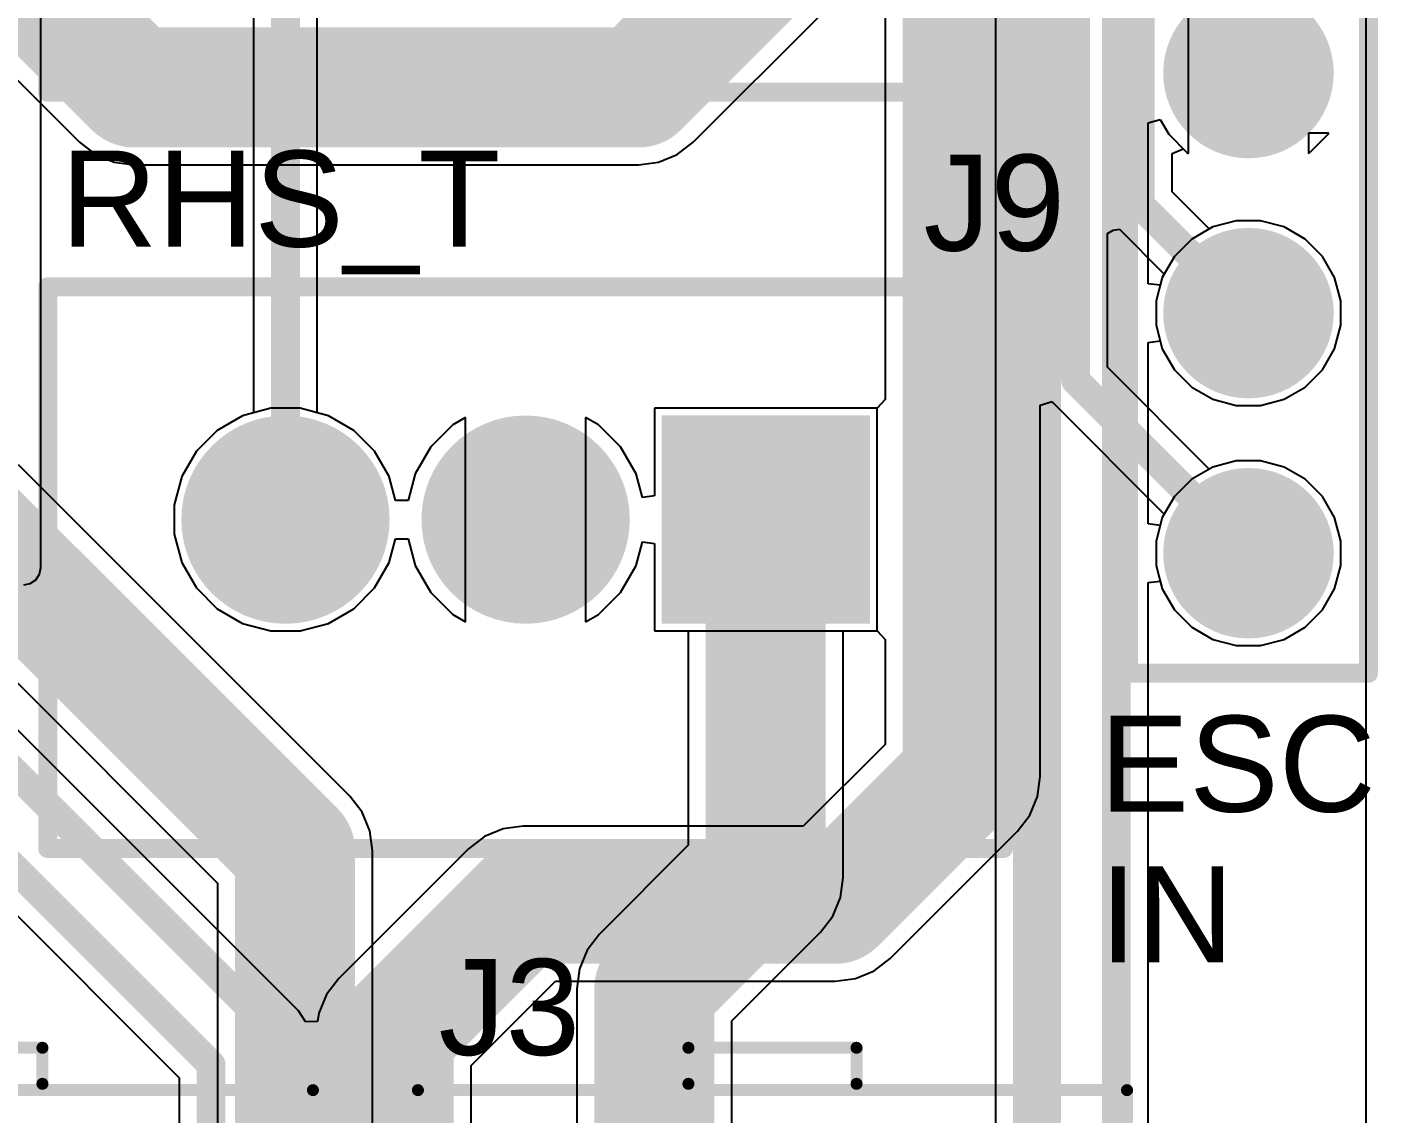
# Model space of a CAD drawing. Header units: millimetres. Extents: x 0 to 212, y 0 to 213.
# Drawn here: x 0.607 to 1.17, y 3.176 to 3.629 of the extents above; entities that cross this region are included whole.
import ezdxf

# ---------------------------------------------------------------- set-up
doc = ezdxf.new("R2010")
doc.units = ezdxf.units.MM
doc.header["$MEASUREMENT"] = 0
for name, color, linetype in [('BottomLayer', 5, 'Continuous'), ('BottomSolder', 6, 'Continuous'), ('MultiLayer', 9, 'Continuous'), ('PadHoleLayer', 156, 'Continuous'), ('TopLayer', 1, 'Continuous'), ('TopOverlay', 2, 'Continuous'), ('TopSolder', 216, 'Continuous')]:
    doc.layers.add(name, color=color, linetype=linetype)
doc.styles.add('Arial', font='', dxfattribs={"height": 0.2})
doc.styles.get('Arial').set_extended_font_data('Arial')

# ---------------------------------------------------------------- blocks, each defined once
blk = doc.blocks.new('B3B_XH_A_LF__SN___27')
at = {"layer": 'BottomLayer'}
h = blk.add_hatch(color=5, dxfattribs=at)
edge = h.paths.add_edge_path()
edge.add_arc((-0.05, 0), 0.03937, 0, 360)
h = blk.add_hatch(color=5, dxfattribs=at)
edge = h.paths.add_edge_path()
edge.add_arc((0.05, 0), 0.03937, 0, 360)
blk.add_hatch(color=5, dxfattribs=at).paths.add_polyline_path([(-0.18937, 0.03937), (-0.11063, 0.03937), (-0.11063, -0.03937), (-0.18937, -0.03937)])
at = {"layer": 'BottomSolder'}
blk.add_hatch(color=6, dxfattribs=at).paths.add_polyline_path([(-0.19337, 0.04337), (-0.10663, 0.04337), (-0.10663, -0.04337), (-0.19337, -0.04337)])
h = blk.add_hatch(color=6, dxfattribs=at)
edge = h.paths.add_edge_path()
edge.add_arc((-0.05, 0), 0.04337, 0, 360)
h = blk.add_hatch(color=6, dxfattribs=at)
edge = h.paths.add_edge_path()
edge.add_arc((0.05, 0), 0.04337, 0, 360)
at = {"layer": 'MultiLayer'}
h = blk.add_hatch(color=9, dxfattribs=at)
edge = h.paths.add_edge_path()
edge.add_arc((-0.05, 0), 0.03937, 0, 360)
h = blk.add_hatch(color=9, dxfattribs=at)
edge = h.paths.add_edge_path()
edge.add_arc((0.05, 0), 0.03937, 0, 360)
blk.add_hatch(color=9, dxfattribs=at).paths.add_polyline_path([(-0.18937, 0.03937), (-0.11063, 0.03937), (-0.11063, -0.03937), (-0.18937, -0.03937)])
at = {"layer": 'PadHoleLayer'}
h = blk.add_hatch(color=156, dxfattribs=at)
edge = h.paths.add_edge_path()
edge.add_arc((-0.15, 0), 0.01969, 0, 360)
h = blk.add_hatch(color=156, dxfattribs=at)
edge = h.paths.add_edge_path()
edge.add_arc((-0.05, 0), 0.01969, 0, 360)
h = blk.add_hatch(color=156, dxfattribs=at)
edge = h.paths.add_edge_path()
edge.add_arc((0.05, 0), 0.01969, 0, 360)
at = {"layer": 'TopLayer'}
h = blk.add_hatch(color=1, dxfattribs=at)
edge = h.paths.add_edge_path()
edge.add_arc((-0.05, 0), 0.03937, 0, 360)
h = blk.add_hatch(color=1, dxfattribs=at)
edge = h.paths.add_edge_path()
edge.add_arc((0.05, 0), 0.03937, 0, 360)
blk.add_hatch(color=1, dxfattribs=at).paths.add_polyline_path([(-0.18937, 0.03937), (-0.11063, 0.03937), (-0.11063, -0.03937), (-0.18937, -0.03937)])
at = {"layer": 'TopSolder'}
blk.add_hatch(color=216, dxfattribs=at).paths.add_polyline_path([(-0.19337, 0.04337), (-0.10663, 0.04337), (-0.10663, -0.04337), (-0.19337, -0.04337)])
h = blk.add_hatch(color=216, dxfattribs=at)
edge = h.paths.add_edge_path()
edge.add_arc((-0.05, 0), 0.04337, 0, 360)
h = blk.add_hatch(color=216, dxfattribs=at)
edge = h.paths.add_edge_path()
edge.add_arc((0.05, 0), 0.04337, 0, 360)
at = {"layer": 'TopOverlay', "const_width": 0.00787}
for points in [[(-0.249, 0.137), (-0.249, -0.097)], [(0.149, 0.137), (-0.249, 0.137)], [(0.149, 0.137), (0.149, -0.097)], [(0.149, -0.097), (-0.249, -0.097)]]:
    blk.add_lwpolyline(points, dxfattribs=at)
at = {"layer": 'TopOverlay', "const_width": 0.00394}
for points in [[(-0.25097, 0.137, 1), (-0.24703, 0.137, 1)], [(-0.25097, 0.137, 1), (-0.24703, 0.137, 1)], [(0.14703, 0.137, 1), (0.15097, 0.137, 1)], [(0.14703, 0.137, 1), (0.15097, 0.137, 1)], [(-0.25097, -0.097, 1), (-0.24703, -0.097, 1)], [(-0.25097, -0.097, 1), (-0.24703, -0.097, 1)], [(0.14703, -0.097, 1), (0.15097, -0.097, 1)], [(0.14703, -0.097, 1), (0.15097, -0.097, 1)]]:
    blk.add_lwpolyline(points, format="xyb", close=True, dxfattribs=at)
blk = doc.blocks.new('B3B_XH_A_LF__SN___29')
at = {"layer": 'BottomLayer'}
h = blk.add_hatch(color=5, dxfattribs=at)
edge = h.paths.add_edge_path()
edge.add_arc((-0.05, 0), 0.03937, 0, 360)
h = blk.add_hatch(color=5, dxfattribs=at)
edge = h.paths.add_edge_path()
edge.add_arc((0.05, 0), 0.03937, 0, 360)
blk.add_hatch(color=5, dxfattribs=at).paths.add_polyline_path([(-0.18937, 0.03937), (-0.11063, 0.03937), (-0.11063, -0.03937), (-0.18937, -0.03937)])
at = {"layer": 'BottomSolder'}
blk.add_hatch(color=6, dxfattribs=at).paths.add_polyline_path([(-0.19337, 0.04337), (-0.10663, 0.04337), (-0.10663, -0.04337), (-0.19337, -0.04337)])
h = blk.add_hatch(color=6, dxfattribs=at)
edge = h.paths.add_edge_path()
edge.add_arc((-0.05, 0), 0.04337, 0, 360)
h = blk.add_hatch(color=6, dxfattribs=at)
edge = h.paths.add_edge_path()
edge.add_arc((0.05, 0), 0.04337, 0, 360)
at = {"layer": 'MultiLayer'}
h = blk.add_hatch(color=9, dxfattribs=at)
edge = h.paths.add_edge_path()
edge.add_arc((-0.05, 0), 0.03937, 0, 360)
h = blk.add_hatch(color=9, dxfattribs=at)
edge = h.paths.add_edge_path()
edge.add_arc((0.05, 0), 0.03937, 0, 360)
blk.add_hatch(color=9, dxfattribs=at).paths.add_polyline_path([(-0.18937, 0.03937), (-0.11063, 0.03937), (-0.11063, -0.03937), (-0.18937, -0.03937)])
at = {"layer": 'PadHoleLayer'}
h = blk.add_hatch(color=156, dxfattribs=at)
edge = h.paths.add_edge_path()
edge.add_arc((-0.15, 0), 0.01969, 0, 360)
h = blk.add_hatch(color=156, dxfattribs=at)
edge = h.paths.add_edge_path()
edge.add_arc((-0.05, 0), 0.01969, 0, 360)
h = blk.add_hatch(color=156, dxfattribs=at)
edge = h.paths.add_edge_path()
edge.add_arc((0.05, 0), 0.01969, 0, 360)
at = {"layer": 'TopLayer'}
h = blk.add_hatch(color=1, dxfattribs=at)
edge = h.paths.add_edge_path()
edge.add_arc((-0.05, 0), 0.03937, 0, 360)
h = blk.add_hatch(color=1, dxfattribs=at)
edge = h.paths.add_edge_path()
edge.add_arc((0.05, 0), 0.03937, 0, 360)
blk.add_hatch(color=1, dxfattribs=at).paths.add_polyline_path([(-0.18937, 0.03937), (-0.11063, 0.03937), (-0.11063, -0.03937), (-0.18937, -0.03937)])
at = {"layer": 'TopSolder'}
blk.add_hatch(color=216, dxfattribs=at).paths.add_polyline_path([(-0.19337, 0.04337), (-0.10663, 0.04337), (-0.10663, -0.04337), (-0.19337, -0.04337)])
h = blk.add_hatch(color=216, dxfattribs=at)
edge = h.paths.add_edge_path()
edge.add_arc((-0.05, 0), 0.04337, 0, 360)
h = blk.add_hatch(color=216, dxfattribs=at)
edge = h.paths.add_edge_path()
edge.add_arc((0.05, 0), 0.04337, 0, 360)
at = {"layer": 'TopOverlay', "const_width": 0.00787}
for points in [[(-0.249, 0.137), (-0.249, -0.097)], [(0.149, 0.137), (-0.249, 0.137)], [(0.149, 0.137), (0.149, -0.097)], [(0.149, -0.097), (-0.249, -0.097)]]:
    blk.add_lwpolyline(points, dxfattribs=at)
at = {"layer": 'TopOverlay', "const_width": 0.00394}
for points in [[(-0.25097, 0.137, 1), (-0.24703, 0.137, 1)], [(-0.25097, 0.137, 1), (-0.24703, 0.137, 1)], [(0.14703, 0.137, 1), (0.15097, 0.137, 1)], [(0.14703, 0.137, 1), (0.15097, 0.137, 1)], [(-0.25097, -0.097, 1), (-0.24703, -0.097, 1)], [(-0.25097, -0.097, 1), (-0.24703, -0.097, 1)], [(0.14703, -0.097, 1), (0.15097, -0.097, 1)], [(0.14703, -0.097, 1), (0.15097, -0.097, 1)]]:
    blk.add_lwpolyline(points, format="xyb", close=True, dxfattribs=at)
blk = doc.blocks.new('HDR1X4__31')
at = {"layer": 'BottomLayer'}
blk.add_hatch(color=5, dxfattribs=at).paths.add_polyline_path([(-0.0315, 0.0315), (0.0315, 0.0315), (0.0315, -0.0315), (-0.0315, -0.0315)])
h = blk.add_hatch(color=5, dxfattribs=at)
edge = h.paths.add_edge_path()
edge.add_arc((0.1, 0), 0.0315, 0, 360)
h = blk.add_hatch(color=5, dxfattribs=at)
edge = h.paths.add_edge_path()
edge.add_arc((0.2, 0), 0.0315, 0, 360)
h = blk.add_hatch(color=5, dxfattribs=at)
edge = h.paths.add_edge_path()
edge.add_arc((0.3, 0), 0.0315, 0, 360)
at = {"layer": 'BottomSolder'}
blk.add_hatch(color=6, dxfattribs=at).paths.add_polyline_path([(-0.0355, 0.0355), (0.0355, 0.0355), (0.0355, -0.0355), (-0.0355, -0.0355)])
h = blk.add_hatch(color=6, dxfattribs=at)
edge = h.paths.add_edge_path()
edge.add_arc((0.1, 0), 0.0355, 0, 360)
h = blk.add_hatch(color=6, dxfattribs=at)
edge = h.paths.add_edge_path()
edge.add_arc((0.2, 0), 0.0355, 0, 360)
h = blk.add_hatch(color=6, dxfattribs=at)
edge = h.paths.add_edge_path()
edge.add_arc((0.3, 0), 0.0355, 0, 360)
at = {"layer": 'MultiLayer'}
blk.add_hatch(color=9, dxfattribs=at).paths.add_polyline_path([(-0.0315, 0.0315), (0.0315, 0.0315), (0.0315, -0.0315), (-0.0315, -0.0315)])
h = blk.add_hatch(color=9, dxfattribs=at)
edge = h.paths.add_edge_path()
edge.add_arc((0.1, 0), 0.0315, 0, 360)
h = blk.add_hatch(color=9, dxfattribs=at)
edge = h.paths.add_edge_path()
edge.add_arc((0.2, 0), 0.0315, 0, 360)
h = blk.add_hatch(color=9, dxfattribs=at)
edge = h.paths.add_edge_path()
edge.add_arc((0.3, 0), 0.0315, 0, 360)
at = {"layer": 'PadHoleLayer'}
h = blk.add_hatch(color=156, dxfattribs=at)
edge = h.paths.add_edge_path()
edge.add_arc((0, 0), 0.0187, 0, 360)
h = blk.add_hatch(color=156, dxfattribs=at)
edge = h.paths.add_edge_path()
edge.add_arc((0.1, 0), 0.0187, 0, 360)
h = blk.add_hatch(color=156, dxfattribs=at)
edge = h.paths.add_edge_path()
edge.add_arc((0.2, 0), 0.0187, 0, 360)
h = blk.add_hatch(color=156, dxfattribs=at)
edge = h.paths.add_edge_path()
edge.add_arc((0.3, 0), 0.0187, 0, 360)
at = {"layer": 'TopLayer'}
blk.add_hatch(color=1, dxfattribs=at).paths.add_polyline_path([(-0.0315, 0.0315), (0.0315, 0.0315), (0.0315, -0.0315), (-0.0315, -0.0315)])
h = blk.add_hatch(color=1, dxfattribs=at)
edge = h.paths.add_edge_path()
edge.add_arc((0.1, 0), 0.0315, 0, 360)
h = blk.add_hatch(color=1, dxfattribs=at)
edge = h.paths.add_edge_path()
edge.add_arc((0.2, 0), 0.0315, 0, 360)
h = blk.add_hatch(color=1, dxfattribs=at)
edge = h.paths.add_edge_path()
edge.add_arc((0.3, 0), 0.0315, 0, 360)
at = {"layer": 'TopSolder'}
blk.add_hatch(color=216, dxfattribs=at).paths.add_polyline_path([(-0.0355, 0.0355), (0.0355, 0.0355), (0.0355, -0.0355), (-0.0355, -0.0355)])
h = blk.add_hatch(color=216, dxfattribs=at)
edge = h.paths.add_edge_path()
edge.add_arc((0.1, 0), 0.0355, 0, 360)
h = blk.add_hatch(color=216, dxfattribs=at)
edge = h.paths.add_edge_path()
edge.add_arc((0.2, 0), 0.0355, 0, 360)
h = blk.add_hatch(color=216, dxfattribs=at)
edge = h.paths.add_edge_path()
edge.add_arc((0.3, 0), 0.0355, 0, 360)
at = {"layer": 'TopOverlay', "const_width": 0.00787}
for points in [[(-0.05, -0.05), (-0.05, 0.05)], [(0.35, 0.05), (-0.05, 0.05)], [(0.35, -0.05), (0.35, 0.05)], [(0.35, -0.05), (-0.05, -0.05)]]:
    blk.add_lwpolyline(points, dxfattribs=at)
at = {"layer": 'TopOverlay', "const_width": 0.00394}
for points in [[(-0.05197, 0.05, 1), (-0.04803, 0.05, 1)], [(-0.05197, 0.05, 1), (-0.04803, 0.05, 1)], [(0.34803, 0.05, 1), (0.35197, 0.05, 1)], [(0.34803, 0.05, 1), (0.35197, 0.05, 1)], [(-0.05197, -0.05, 1), (-0.04803, -0.05, 1)], [(-0.05197, -0.05, 1), (-0.04803, -0.05, 1)], [(0.34803, -0.05, 1), (0.35197, -0.05, 1)], [(0.34803, -0.05, 1), (0.35197, -0.05, 1)]]:
    blk.add_lwpolyline(points, format="xyb", close=True, dxfattribs=at)
blk = doc.blocks.new('2_54_2P_ZZDK_34')
at = {"layer": 'BottomLayer'}
blk.add_hatch(color=5, dxfattribs=at).paths.add_polyline_path([(-0.08268, 0.03346), (-0.01575, 0.03346), (-0.01575, -0.03346), (-0.08268, -0.03346)])
h = blk.add_hatch(color=5, dxfattribs=at)
edge = h.paths.add_edge_path()
edge.add_arc((0.04921, 0), 0.03346, 0, 360)
at = {"layer": 'BottomSolder'}
blk.add_hatch(color=6, dxfattribs=at).paths.add_polyline_path([(-0.08468, 0.03546), (-0.01375, 0.03546), (-0.01375, -0.03546), (-0.08468, -0.03546)])
h = blk.add_hatch(color=6, dxfattribs=at)
edge = h.paths.add_edge_path()
edge.add_arc((0.04921, 0), 0.03546, 0, 360)
at = {"layer": 'MultiLayer'}
blk.add_hatch(color=9, dxfattribs=at).paths.add_polyline_path([(-0.08268, 0.03346), (-0.01575, 0.03346), (-0.01575, -0.03346), (-0.08268, -0.03346)])
h = blk.add_hatch(color=9, dxfattribs=at)
edge = h.paths.add_edge_path()
edge.add_arc((0.04921, 0), 0.03346, 0, 360)
at = {"layer": 'PadHoleLayer'}
h = blk.add_hatch(color=156, dxfattribs=at)
edge = h.paths.add_edge_path()
edge.add_arc((-0.04921, 0), 0.01772, 0, 360)
h = blk.add_hatch(color=156, dxfattribs=at)
edge = h.paths.add_edge_path()
edge.add_arc((0.04921, 0), 0.01772, 0, 360)
at = {"layer": 'TopLayer'}
blk.add_hatch(color=1, dxfattribs=at).paths.add_polyline_path([(-0.08268, 0.03346), (-0.01575, 0.03346), (-0.01575, -0.03346), (-0.08268, -0.03346)])
h = blk.add_hatch(color=1, dxfattribs=at)
edge = h.paths.add_edge_path()
edge.add_arc((0.04921, 0), 0.03346, 0, 360)
at = {"layer": 'TopSolder'}
blk.add_hatch(color=216, dxfattribs=at).paths.add_polyline_path([(-0.08468, 0.03546), (-0.01375, 0.03546), (-0.01375, -0.03546), (-0.08468, -0.03546)])
h = blk.add_hatch(color=216, dxfattribs=at)
edge = h.paths.add_edge_path()
edge.add_arc((0.04921, 0), 0.03546, 0, 360)
at = {"layer": 'TopOverlay', "const_width": 0.005}
for points in [[(-0.035, 0.12), (0.035, 0.12)], [(-0.035, 0.105), (-0.035, 0.12)], [(0.035, 0.105), (0.035, 0.12)], [(-0.14764, -0.135), (-0.14764, 0.10236)], [(-0.14764, 0.10236), (0.14764, 0.10236)], [(0.14764, -0.135), (0.14764, 0.10236)], [(-0.14764, -0.135), (0.14764, -0.135)]]:
    blk.add_lwpolyline(points, dxfattribs=at)
at = {"layer": 'TopOverlay', "const_width": 0.0025}
for points in [[(-0.03625, 0.12, 1), (-0.03375, 0.12, 1)], [(-0.03625, 0.12, 1), (-0.03375, 0.12, 1)], [(0.03375, 0.12, 1), (0.03625, 0.12, 1)], [(0.03375, 0.12, 1), (0.03625, 0.12, 1)], [(-0.03625, 0.105, 1), (-0.03375, 0.105, 1)], [(0.03375, 0.105, 1), (0.03625, 0.105, 1)], [(-0.14889, 0.10236, 1), (-0.14639, 0.10236, 1)], [(-0.14889, 0.10236, 1), (-0.14639, 0.10236, 1)], [(0.14639, 0.10236, 1), (0.14889, 0.10236, 1)], [(0.14639, 0.10236, 1), (0.14889, 0.10236, 1)], [(-0.14889, -0.135, 1), (-0.14639, -0.135, 1)], [(-0.14889, -0.135, 1), (-0.14639, -0.135, 1)], [(0.14639, -0.135, 1), (0.14889, -0.135, 1)], [(0.14639, -0.135, 1), (0.14889, -0.135, 1)]]:
    blk.add_lwpolyline(points, format="xyb", close=True, dxfattribs=at)
blk = doc.blocks.new('2_54_2P_ZZDK_35')
at = {"layer": 'BottomLayer'}
blk.add_hatch(color=5, dxfattribs=at).paths.add_polyline_path([(-0.08268, 0.03346), (-0.01575, 0.03346), (-0.01575, -0.03346), (-0.08268, -0.03346)])
h = blk.add_hatch(color=5, dxfattribs=at)
edge = h.paths.add_edge_path()
edge.add_arc((0.04921, 0), 0.03346, 0, 360)
at = {"layer": 'BottomSolder'}
blk.add_hatch(color=6, dxfattribs=at).paths.add_polyline_path([(-0.08468, 0.03546), (-0.01375, 0.03546), (-0.01375, -0.03546), (-0.08468, -0.03546)])
h = blk.add_hatch(color=6, dxfattribs=at)
edge = h.paths.add_edge_path()
edge.add_arc((0.04921, 0), 0.03546, 0, 360)
at = {"layer": 'MultiLayer'}
blk.add_hatch(color=9, dxfattribs=at).paths.add_polyline_path([(-0.08268, 0.03346), (-0.01575, 0.03346), (-0.01575, -0.03346), (-0.08268, -0.03346)])
h = blk.add_hatch(color=9, dxfattribs=at)
edge = h.paths.add_edge_path()
edge.add_arc((0.04921, 0), 0.03346, 0, 360)
at = {"layer": 'PadHoleLayer'}
h = blk.add_hatch(color=156, dxfattribs=at)
edge = h.paths.add_edge_path()
edge.add_arc((-0.04921, 0), 0.01772, 0, 360)
h = blk.add_hatch(color=156, dxfattribs=at)
edge = h.paths.add_edge_path()
edge.add_arc((0.04921, 0), 0.01772, 0, 360)
at = {"layer": 'TopLayer'}
blk.add_hatch(color=1, dxfattribs=at).paths.add_polyline_path([(-0.08268, 0.03346), (-0.01575, 0.03346), (-0.01575, -0.03346), (-0.08268, -0.03346)])
h = blk.add_hatch(color=1, dxfattribs=at)
edge = h.paths.add_edge_path()
edge.add_arc((0.04921, 0), 0.03346, 0, 360)
at = {"layer": 'TopSolder'}
blk.add_hatch(color=216, dxfattribs=at).paths.add_polyline_path([(-0.08468, 0.03546), (-0.01375, 0.03546), (-0.01375, -0.03546), (-0.08468, -0.03546)])
h = blk.add_hatch(color=216, dxfattribs=at)
edge = h.paths.add_edge_path()
edge.add_arc((0.04921, 0), 0.03546, 0, 360)
at = {"layer": 'TopOverlay', "const_width": 0.005}
for points in [[(-0.035, 0.12), (0.035, 0.12)], [(-0.035, 0.105), (-0.035, 0.12)], [(0.035, 0.105), (0.035, 0.12)], [(-0.14764, -0.135), (-0.14764, 0.10236)], [(-0.14764, 0.10236), (0.14764, 0.10236)], [(0.14764, -0.135), (0.14764, 0.10236)], [(-0.14764, -0.135), (0.14764, -0.135)]]:
    blk.add_lwpolyline(points, dxfattribs=at)
at = {"layer": 'TopOverlay', "const_width": 0.0025}
for points in [[(-0.03625, 0.12, 1), (-0.03375, 0.12, 1)], [(-0.03625, 0.12, 1), (-0.03375, 0.12, 1)], [(0.03375, 0.12, 1), (0.03625, 0.12, 1)], [(0.03375, 0.12, 1), (0.03625, 0.12, 1)], [(-0.03625, 0.105, 1), (-0.03375, 0.105, 1)], [(0.03375, 0.105, 1), (0.03625, 0.105, 1)], [(-0.14889, 0.10236, 1), (-0.14639, 0.10236, 1)], [(-0.14889, 0.10236, 1), (-0.14639, 0.10236, 1)], [(0.14639, 0.10236, 1), (0.14889, 0.10236, 1)], [(0.14639, 0.10236, 1), (0.14889, 0.10236, 1)], [(-0.14889, -0.135, 1), (-0.14639, -0.135, 1)], [(-0.14889, -0.135, 1), (-0.14639, -0.135, 1)], [(0.14639, -0.135, 1), (0.14889, -0.135, 1)], [(0.14639, -0.135, 1), (0.14889, -0.135, 1)]]:
    blk.add_lwpolyline(points, format="xyb", close=True, dxfattribs=at)

msp = doc.modelspace()

# ---------------------------------------------------------------- linework, layer by layer
at = {"layer": 'BottomLayer'}
for p, q in [((1.1648, 4.72627), (1.1648, 0.0102)), ((0.61306, 3.4037), (0.61306, 3.97699)), ((0.96464, 3.68873), (0.96464, 3.47368)), ((0.70165, 3.65437), (0.70165, 3.46816)), ((0.72816, 3.46816), (0.72816, 3.65235)), ((1.09092, 3.6097), (1.09092, 3.64319)), ((1.09092, 3.57622), (1.09092, 3.6097)), ((1.1494, 3.5847), (1.14092, 3.5847)), ((1.14092, 3.5847), (1.14092, 3.57622)), ((1.1414, 3.5765), (1.14912, 3.58422)), ((1.14912, 3.58422), (1.1494, 3.5847)), ((1.08417, 3.57623), (1.08879, 3.57814)), ((1.08879, 3.57814), (1.09044, 3.5765)), ((1.08417, 3.56019), (1.08417, 3.57623)), ((1.09044, 3.5765), (1.09092, 3.57622)), ((1.14092, 3.57622), (1.1414, 3.5765)), ((1.09962, 3.54475), (1.08417, 3.56019)), ((1.05717, 3.54287), (1.05962, 3.54425)), ((1.05962, 3.54425), (1.06217, 3.5447)), ((1.06217, 3.5447), (1.08088, 3.526)), ((1.10106, 3.54558), (1.09962, 3.54475)), ((1.11085, 3.5482), (1.10106, 3.54558)), ((1.12099, 3.5482), (1.11085, 3.5482)), ((1.13078, 3.54558), (1.12099, 3.5482)), ((1.13956, 3.54051), (1.13078, 3.54558)), ((1.05717, 3.48719), (1.05717, 3.54287)), ((1.14672, 3.53334), (1.13956, 3.54051)), ((1.15179, 3.52456), (1.14672, 3.53334)), ((1.08005, 3.52456), (1.07742, 3.51477)), ((1.08088, 3.526), (1.08005, 3.52456)), ((1.15442, 3.51477), (1.15179, 3.52456)), ((1.07742, 3.51477), (1.07742, 3.50464)), ((1.15442, 3.50464), (1.15442, 3.51477)), ((1.07742, 3.50464), (1.08005, 3.49484)), ((1.15179, 3.49484), (1.15442, 3.50464)), ((1.08005, 3.49484), (1.08511, 3.48607)), ((1.14672, 3.48607), (1.15179, 3.49484)), ((1.09962, 3.44475), (1.05717, 3.48719)), ((1.08511, 3.48607), (1.09228, 3.4789)), ((1.13956, 3.4789), (1.14672, 3.48607)), ((1.09228, 3.4789), (1.10106, 3.47383)), ((1.13078, 3.47383), (1.13956, 3.4789)), ((0.96464, 3.47368), (0.96128, 3.47007)), ((1.0292, 3.47134), (1.0342, 3.47286)), ((1.0292, 3.3167), (1.0292, 3.47134)), ((1.0342, 3.47286), (1.03455, 3.47233)), ((1.03455, 3.47233), (1.08088, 3.426)), ((1.10106, 3.47383), (1.11085, 3.47121)), ((1.11085, 3.47121), (1.12099, 3.47121)), ((1.12099, 3.47121), (1.13078, 3.47383)), ((0.69701, 3.46691), (0.68644, 3.46081)), ((0.70165, 3.46816), (0.69701, 3.46691)), ((0.73281, 3.46691), (0.72816, 3.46816)), ((0.74338, 3.46081), (0.73281, 3.46691)), ((0.78991, 3.46628), (0.7846, 3.46321)), ((0.78991, 3.4237), (0.78991, 3.46628)), ((0.84522, 3.46321), (0.83991, 3.46628)), ((0.83991, 3.46628), (0.83991, 3.4237)), ((0.95964, 3.47007), (0.86854, 3.47007)), ((0.86854, 3.47007), (0.86854, 3.43362)), ((0.96128, 3.47007), (0.95964, 3.47007)), ((0.68644, 3.46081), (0.6778, 3.45218)), ((0.75201, 3.45218), (0.74338, 3.46081)), ((0.7846, 3.46321), (0.7754, 3.45402)), ((0.85442, 3.45402), (0.84522, 3.46321)), ((0.6778, 3.45218), (0.6717, 3.4416)), ((0.75812, 3.4416), (0.75201, 3.45218)), ((0.7754, 3.45402), (0.7689, 3.44276)), ((0.86091, 3.44276), (0.85442, 3.45402)), ((1.10106, 3.44558), (1.09962, 3.44475)), ((1.11085, 3.4482), (1.10106, 3.44558)), ((1.12099, 3.4482), (1.11085, 3.4482)), ((1.13078, 3.44558), (1.12099, 3.4482)), ((1.13956, 3.44051), (1.13078, 3.44558)), ((0.6717, 3.4416), (0.66854, 3.42981)), ((0.76077, 3.43172), (0.75812, 3.4416)), ((0.7689, 3.44276), (0.76594, 3.43172)), ((0.86354, 3.43297), (0.86091, 3.44276)), ((1.14672, 3.43334), (1.13956, 3.44051)), ((0.76594, 3.43172), (0.76077, 3.43172)), ((0.86854, 3.43362), (0.86354, 3.43297)), ((1.15179, 3.42456), (1.14672, 3.43334)), ((0.66854, 3.42981), (0.66854, 3.4176)), ((0.78991, 3.38113), (0.78991, 3.4237)), ((0.83991, 3.4237), (0.83991, 3.38113)), ((1.08005, 3.42456), (1.07742, 3.41477)), ((1.08088, 3.426), (1.08005, 3.42456)), ((1.15442, 3.41477), (1.15179, 3.42456)), ((0.66854, 3.4176), (0.6717, 3.40581)), ((0.75812, 3.40581), (0.76077, 3.41569)), ((0.76077, 3.41569), (0.76594, 3.41569)), ((0.76594, 3.41569), (0.7689, 3.40465)), ((0.86091, 3.40465), (0.86354, 3.41444)), ((0.86354, 3.41444), (0.86854, 3.41378)), ((0.86854, 3.41378), (0.86854, 3.37733)), ((1.07742, 3.41477), (1.07742, 3.40464)), ((1.15442, 3.40464), (1.15442, 3.41477)), ((0.61251, 3.40097), (0.61306, 3.4037)), ((0.6717, 3.40581), (0.6778, 3.39523)), ((0.75201, 3.39523), (0.75812, 3.40581)), ((0.7689, 3.40465), (0.7754, 3.39339)), ((0.85442, 3.39339), (0.86091, 3.40465)), ((1.07742, 3.40464), (1.08005, 3.39484)), ((1.15179, 3.39484), (1.15442, 3.40464)), ((0.60865, 3.39711), (0.61097, 3.39866)), ((0.61097, 3.39866), (0.61251, 3.40097)), ((0.60592, 3.39657), (0.60865, 3.39711)), ((0.6778, 3.39523), (0.68644, 3.3866)), ((0.74338, 3.3866), (0.75201, 3.39523)), ((0.7754, 3.39339), (0.7846, 3.3842)), ((0.84522, 3.3842), (0.85442, 3.39339)), ((1.08005, 3.39484), (1.08511, 3.38607)), ((1.14672, 3.38607), (1.15179, 3.39484)), ((0.72029, 3.21908), (0.55217, 3.38719)), ((0.68644, 3.3866), (0.69701, 3.38049)), ((0.73281, 3.38049), (0.74338, 3.3866)), ((0.7846, 3.3842), (0.78991, 3.38113)), ((0.83991, 3.38113), (0.84522, 3.3842)), ((1.08511, 3.38607), (1.09228, 3.3789)), ((1.13956, 3.3789), (1.14672, 3.38607)), ((0.69701, 3.38049), (0.7088, 3.37733)), ((0.7088, 3.37733), (0.72101, 3.37733)), ((0.72101, 3.37733), (0.73281, 3.38049)), ((0.86854, 3.37733), (0.95964, 3.37733)), ((0.95964, 3.37733), (0.96128, 3.37733)), ((0.96128, 3.37733), (0.96464, 3.37373)), ((1.09228, 3.3789), (1.10106, 3.37383)), ((1.13078, 3.37383), (1.13956, 3.3789)), ((0.96464, 3.37373), (0.96464, 3.33007)), ((1.10106, 3.37383), (1.11085, 3.37121)), ((1.11085, 3.37121), (1.12099, 3.37121)), ((1.12099, 3.37121), (1.13078, 3.37383)), ((0.50455, 3.35733), (0.67066, 3.19121)), ((0.96464, 3.33007), (0.93055, 3.29598)), ((1.0281, 3.30835), (1.0292, 3.3167)), ((1.02487, 3.30057), (1.0281, 3.30835)), ((1.01974, 3.29388), (1.02487, 3.30057)), ((0.79778, 3.29166), (0.7911, 3.28653)), ((0.80557, 3.29488), (0.79778, 3.29166)), ((0.81392, 3.29598), (0.80557, 3.29488)), ((0.93055, 3.29598), (0.81392, 3.29598)), ((0.96674, 3.24088), (1.01974, 3.29388)), ((0.7911, 3.28653), (0.7371, 3.23253)), ((0.96006, 3.23575), (0.96674, 3.24088)), ((0.95227, 3.23253), (0.96006, 3.23575)), ((0.7371, 3.23253), (0.73197, 3.22584)), ((0.7922, 3.19633), (0.82729, 3.23143)), ((0.82729, 3.23143), (0.94392, 3.23143)), ((0.94392, 3.23143), (0.95227, 3.23253)), ((0.73197, 3.22584), (0.72874, 3.21806)), ((0.72317, 3.21478), (0.72029, 3.21908)), ((0.72874, 3.21806), (0.72829, 3.21463)), ((0.72323, 3.21446), (0.72317, 3.21478)), ((0.72829, 3.21463), (0.72323, 3.21446)), ((0.7922, 3.06407), (0.7922, 3.19633)), ((0.67066, 3.19121), (0.67066, 3.1066))]:
    msp.add_line(p, q, dxfattribs=at)
for points, const_width in [([(0.99692, 3.3167), (0.99692, 3.84477)], 0.05), ([(1.04392, 3.84389), (1.04392, 3.4817)], 0.012), ([(1.07092, 3.8327), (1.07092, 3.5547)], 0.012), ([(0.71491, 3.4237), (0.71491, 3.66671)], 0.012), ([(1.07092, 3.5547), (1.11592, 3.5097)], 0.012), ([(1.04392, 3.4817), (1.11592, 3.4097)], 0.012), ([(0.53892, 3.3817), (0.71092, 3.2097)], 0.012), ([(0.51392, 3.3667), (0.68392, 3.1967)], 0.012), ([(0.94392, 3.2637), (0.99692, 3.3167)], 0.05), ([(0.75992, 3.2097), (0.81392, 3.2637)], 0.05), ([(0.81392, 3.2637), (0.94392, 3.2637)], 0.05), ([(0.75992, 3.0507), (0.75992, 3.2097)], 0.05), ([(0.71092, 2.8997), (0.71092, 3.2097)], 0.012), ([(0.68392, 2.9897), (0.68392, 3.1967)], 0.012)]:
    msp.add_lwpolyline(points, dxfattribs=dict(at, const_width=const_width))
for points, const_width in [([(1.06792, 3.5547, 1), (1.07392, 3.5547, 1)], 0.006), ([(1.06792, 3.5547, 1), (1.07392, 3.5547, 1)], 0.006), ([(1.11292, 3.5097, 1), (1.11892, 3.5097, 1)], 0.006), ([(1.04092, 3.4817, 1), (1.04692, 3.4817, 1)], 0.006), ([(1.04092, 3.4817, 1), (1.04692, 3.4817, 1)], 0.006), ([(0.71191, 3.4237, 1), (0.71791, 3.4237, 1)], 0.006), ([(1.11292, 3.4097, 1), (1.11892, 3.4097, 1)], 0.006), ([(0.98442, 3.3167, 1), (1.00942, 3.3167, 1)], 0.025), ([(0.98442, 3.3167, 1), (1.00942, 3.3167, 1)], 0.025), ([(0.80142, 3.2637, 1), (0.82642, 3.2637, 1)], 0.025), ([(0.80142, 3.2637, 1), (0.82642, 3.2637, 1)], 0.025), ([(0.93142, 3.2637, 1), (0.95642, 3.2637, 1)], 0.025), ([(0.93142, 3.2637, 1), (0.95642, 3.2637, 1)], 0.025), ([(0.74742, 3.2097, 1), (0.77242, 3.2097, 1)], 0.025), ([(0.74742, 3.2097, 1), (0.77242, 3.2097, 1)], 0.025), ([(0.70792, 3.2097, 1), (0.71392, 3.2097, 1)], 0.006), ([(0.70792, 3.2097, 1), (0.71392, 3.2097, 1)], 0.006), ([(0.68092, 3.1967, 1), (0.68692, 3.1967, 1)], 0.006), ([(0.68092, 3.1967, 1), (0.68692, 3.1967, 1)], 0.006)]:
    msp.add_lwpolyline(points, format="xyb", close=True, dxfattribs=dict(at, const_width=const_width))
at = {"layer": 'TopLayer'}
for p, q in [((1.1648, 4.72627), (1.1648, 0.0102)), ((1.01059, 4.0299), (1.01059, 3.105)), ((0.51155, 3.69843), (0.6291, 3.58088)), ((1.09092, 3.6097), (1.09092, 3.64319)), ((0.88474, 3.58088), (0.93773, 3.63387)), ((1.09092, 3.57622), (1.09092, 3.6097)), ((1.07417, 3.58902), (1.07917, 3.59036)), ((1.07917, 3.59036), (1.08271, 3.58422)), ((1.07417, 3.52196), (1.07417, 3.58902)), ((1.08271, 3.58422), (1.09044, 3.5765)), ((1.1494, 3.5847), (1.14092, 3.5847)), ((1.14092, 3.5847), (1.14092, 3.57622)), ((1.1414, 3.5765), (1.14912, 3.58422)), ((1.14912, 3.58422), (1.1494, 3.5847)), ((0.6291, 3.58088), (0.63578, 3.57575)), ((0.87806, 3.57575), (0.88474, 3.58088)), ((0.63578, 3.57575), (0.64357, 3.57253)), ((0.64357, 3.57253), (0.65192, 3.57143)), ((0.86192, 3.57143), (0.87027, 3.57253)), ((0.87027, 3.57253), (0.87806, 3.57575)), ((1.09044, 3.5765), (1.09092, 3.57622)), ((1.14092, 3.57622), (1.1414, 3.5765)), ((0.65192, 3.57143), (0.86192, 3.57143)), ((1.10106, 3.54558), (1.09228, 3.54051)), ((1.11085, 3.5482), (1.10106, 3.54558)), ((1.12099, 3.5482), (1.11085, 3.5482)), ((1.13078, 3.54558), (1.12099, 3.5482)), ((1.13956, 3.54051), (1.13078, 3.54558)), ((1.09228, 3.54051), (1.08511, 3.53334)), ((1.14672, 3.53334), (1.13956, 3.54051)), ((1.08511, 3.53334), (1.08005, 3.52456)), ((1.15179, 3.52456), (1.14672, 3.53334)), ((1.07917, 3.52131), (1.07417, 3.52196)), ((1.08005, 3.52456), (1.07917, 3.52131)), ((1.15442, 3.51477), (1.15179, 3.52456)), ((1.15442, 3.50464), (1.15442, 3.51477)), ((1.15179, 3.49484), (1.15442, 3.50464)), ((1.07417, 3.49744), (1.07917, 3.4981)), ((1.07417, 3.42196), (1.07417, 3.49744)), ((1.07917, 3.4981), (1.08005, 3.49484)), ((1.08005, 3.49484), (1.08511, 3.48607)), ((1.14672, 3.48607), (1.15179, 3.49484)), ((1.08511, 3.48607), (1.09228, 3.4789)), ((1.13956, 3.4789), (1.14672, 3.48607)), ((1.09228, 3.4789), (1.10106, 3.47383)), ((1.13078, 3.47383), (1.13956, 3.4789)), ((1.10106, 3.47383), (1.11085, 3.47121)), ((1.11085, 3.47121), (1.12099, 3.47121)), ((1.12099, 3.47121), (1.13078, 3.47383)), ((0.69701, 3.46691), (0.68644, 3.46081)), ((0.7088, 3.47007), (0.69701, 3.46691)), ((0.72101, 3.47007), (0.7088, 3.47007)), ((0.73281, 3.46691), (0.72101, 3.47007)), ((0.74338, 3.46081), (0.73281, 3.46691)), ((0.78991, 3.46628), (0.7846, 3.46321)), ((0.78991, 3.4237), (0.78991, 3.46628)), ((0.84522, 3.46321), (0.83991, 3.46628)), ((0.83991, 3.46628), (0.83991, 3.4237)), ((0.96128, 3.47007), (0.86854, 3.47007)), ((0.86854, 3.47007), (0.86854, 3.43362)), ((0.96128, 3.37733), (0.96128, 3.47007)), ((0.68644, 3.46081), (0.6778, 3.45218)), ((0.75201, 3.45218), (0.74338, 3.46081)), ((0.7846, 3.46321), (0.7754, 3.45402)), ((0.85442, 3.45402), (0.84522, 3.46321)), ((0.6778, 3.45218), (0.6717, 3.4416)), ((0.75812, 3.4416), (0.75201, 3.45218)), ((0.7754, 3.45402), (0.7689, 3.44276)), ((0.86091, 3.44276), (0.85442, 3.45402)), ((0.74174, 3.30853), (0.60374, 3.44653)), ((1.10106, 3.44558), (1.09228, 3.44051)), ((1.11085, 3.4482), (1.10106, 3.44558)), ((1.12099, 3.4482), (1.11085, 3.4482)), ((1.13078, 3.44558), (1.12099, 3.4482)), ((1.13956, 3.44051), (1.13078, 3.44558)), ((0.6717, 3.4416), (0.66854, 3.42981)), ((0.76077, 3.43172), (0.75812, 3.4416)), ((0.7689, 3.44276), (0.76594, 3.43172)), ((0.86354, 3.43297), (0.86091, 3.44276)), ((1.09228, 3.44051), (1.08511, 3.43334)), ((1.14672, 3.43334), (1.13956, 3.44051)), ((0.76594, 3.43172), (0.76077, 3.43172)), ((0.86854, 3.43362), (0.86354, 3.43297)), ((1.08511, 3.43334), (1.08005, 3.42456)), ((1.15179, 3.42456), (1.14672, 3.43334)), ((0.66854, 3.42981), (0.66854, 3.4176)), ((0.78991, 3.38113), (0.78991, 3.4237)), ((0.83991, 3.4237), (0.83991, 3.38113)), ((1.07917, 3.42131), (1.07417, 3.42196)), ((1.08005, 3.42456), (1.07917, 3.42131)), ((1.15442, 3.41477), (1.15179, 3.42456)), ((0.66854, 3.4176), (0.6717, 3.40581)), ((0.75812, 3.40581), (0.76077, 3.41569)), ((0.76077, 3.41569), (0.76594, 3.41569)), ((0.76594, 3.41569), (0.7689, 3.40465)), ((0.86091, 3.40465), (0.86354, 3.41444)), ((0.86354, 3.41444), (0.86854, 3.41378)), ((0.86854, 3.41378), (0.86854, 3.37733)), ((1.15442, 3.40464), (1.15442, 3.41477)), ((0.6717, 3.40581), (0.6778, 3.39523)), ((0.75201, 3.39523), (0.75812, 3.40581)), ((0.7689, 3.40465), (0.7754, 3.39339)), ((0.85442, 3.39339), (0.86091, 3.40465)), ((1.15179, 3.39484), (1.15442, 3.40464)), ((1.07417, 3.39744), (1.07917, 3.3981)), ((1.07917, 3.3981), (1.08005, 3.39484)), ((0.6778, 3.39523), (0.68644, 3.3866)), ((0.74338, 3.3866), (0.75201, 3.39523)), ((0.7754, 3.39339), (0.7846, 3.3842)), ((0.84522, 3.3842), (0.85442, 3.39339)), ((1.07417, 2.09035), (1.07417, 3.39744)), ((1.08005, 3.39484), (1.08511, 3.38607)), ((1.14672, 3.38607), (1.15179, 3.39484)), ((0.56755, 3.39143), (0.68664, 3.27233)), ((0.68644, 3.3866), (0.69701, 3.38049)), ((0.73281, 3.38049), (0.74338, 3.3866)), ((0.7846, 3.3842), (0.78991, 3.38113)), ((0.83991, 3.38113), (0.84522, 3.3842)), ((1.08511, 3.38607), (1.09228, 3.3789)), ((1.13956, 3.3789), (1.14672, 3.38607)), ((0.69701, 3.38049), (0.7088, 3.37733)), ((0.7088, 3.37733), (0.72101, 3.37733)), ((0.72101, 3.37733), (0.73281, 3.38049)), ((0.86854, 3.37733), (0.88263, 3.37733)), ((0.88263, 3.37733), (0.88263, 3.28806)), ((0.94719, 3.27469), (0.94719, 3.37733)), ((0.94719, 3.37733), (0.96128, 3.37733)), ((1.09228, 3.3789), (1.10106, 3.37383)), ((1.13078, 3.37383), (1.13956, 3.3789)), ((1.10106, 3.37383), (1.11085, 3.37121)), ((1.11085, 3.37121), (1.12099, 3.37121)), ((1.12099, 3.37121), (1.13078, 3.37383)), ((0.74687, 3.30184), (0.74174, 3.30853)), ((0.7501, 3.29406), (0.74687, 3.30184)), ((0.7512, 3.2857), (0.7501, 3.29406)), ((0.7512, 3.14107), (0.7512, 3.2857)), ((0.88263, 3.28806), (0.84567, 3.2511)), ((0.94609, 3.26634), (0.94719, 3.27469)), ((0.68664, 3.27233), (0.68664, 3.1277)), ((0.94286, 3.25856), (0.94609, 3.26634)), ((0.93773, 3.25187), (0.94286, 3.25856)), ((0.90077, 3.21491), (0.93773, 3.25187)), ((0.84567, 3.2511), (0.84054, 3.24442)), ((0.84054, 3.24442), (0.83732, 3.23663)), ((0.83732, 3.23663), (0.83622, 3.22828)), ((0.83622, 3.22828), (0.83622, 3.12417)), ((0.90077, 3.12417), (0.90077, 3.21491))]:
    msp.add_line(p, q, dxfattribs=at)
for points, const_width in [([(1.06092, 2.077), (1.06092, 4.0637)], 0.012), ([(1.02792, 2.6817), (1.02792, 4.03708)], 0.02), ([(0.52492, 3.7307), (0.65192, 3.6037)], 0.05), ([(0.86192, 3.6037), (0.91491, 3.65669)], 0.05), ([(0.65192, 3.6037), (0.86192, 3.6037)], 0.05), ([(0.58092, 3.4237), (0.71892, 3.2857)], 0.05), ([(0.91491, 3.27469), (0.91491, 3.4237)], 0.05), ([(0.71892, 3.1277), (0.71892, 3.2857)], 0.05), ([(0.86849, 3.22828), (0.91491, 3.27469)], 0.05), ([(0.86849, 3.0837), (0.86849, 3.22828)], 0.05)]:
    msp.add_lwpolyline(points, dxfattribs=dict(at, const_width=const_width))
at = {"layer": 'TopLayer', "const_width": 0.025}
for points in [[(0.63942, 3.6037, 1), (0.66442, 3.6037, 1)], [(0.63942, 3.6037, 1), (0.66442, 3.6037, 1)], [(0.84942, 3.6037, 1), (0.87442, 3.6037, 1)], [(0.84942, 3.6037, 1), (0.87442, 3.6037, 1)], [(0.90241, 3.4237, 1), (0.92741, 3.4237, 1)], [(0.70642, 3.2857, 1), (0.73142, 3.2857, 1)], [(0.70642, 3.2857, 1), (0.73142, 3.2857, 1)], [(0.90241, 3.27469, 1), (0.92741, 3.27469, 1)], [(0.90241, 3.27469, 1), (0.92741, 3.27469, 1)], [(0.85599, 3.22828, 1), (0.88099, 3.22828, 1)], [(0.85599, 3.22828, 1), (0.88099, 3.22828, 1)]]:
    msp.add_lwpolyline(points, format="xyb", close=True, dxfattribs=at)

# ---------------------------------------------------------------- block references
for name, p, rotation in [('B3B_XH_A_LF__SN___27', (0.76491, 3.7387), 180), ('HDR1X4__31', (1.11592, 3.7097), 270), ('B3B_XH_A_LF__SN___29', (0.76491, 3.4237), 180)]:
    msp.add_blockref(name, p, dxfattribs=dict(rotation=rotation))
for name, p in [('2_54_2P_ZZDK_35', (0.57871, 3.0837)), ('2_54_2P_ZZDK_34', (0.91771, 3.0837))]:
    msp.add_blockref(name, p)

# ---------------------------------------------------------------- texts
at = {"layer": 'TopOverlay', "style": 'Arial'}
for s, p in [('RHS_T', (0.62123, 3.53737)), ('J9', (0.9806, 3.53571)), ('ESC', (1.054, 3.302)), ('IN', (1.054, 3.23927)), ('J3', (0.7786, 3.20071))]:
    msp.add_text(s, height=0.04, dxfattribs=at).set_placement(p)

doc.saveas('drawing.dxf')
